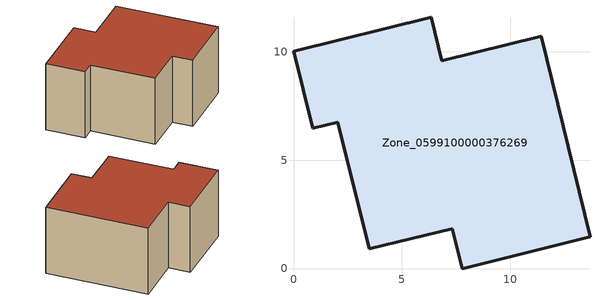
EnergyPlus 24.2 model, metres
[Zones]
Zone_0599100000376269
 floor ground (C_G): 6.85,9.59 11.44,10.73 13.68,1.47 7.79,0 7.33,1.84 3.49,0.91 2.03,6.75 0.88,6.47 0,10.02 6.36,11.58 z0
 wall outside (C_F): 11.44,10.73 6.85,9.59 6.36,11.58 0,10.02 0.88,6.47 2.03,6.75 3.49,0.91 7.33,1.84 7.79,0 13.68,1.47 11.44,10.73 z0:6.6
 roof outside (C_R): 6.85,9.59 6.36,11.58 0,10.02 0.88,6.47 2.03,6.75 3.49,0.91 7.33,1.84 7.79,0 13.68,1.47 11.44,10.73 z6.6
[BUILDING]
Pand.0599100000376269: North Axis=0; Terrain=City; Loads Convergence Tolerance Value=0.04; Temperature Convergence Tolerance Value=0.4; Solar Distribution=FullExterior; Maximum Number of Warmup Days=25; Minimum Number of Warmup Days=1
[Site:Location]
Rotterdam.The.Hague.AP_ZH_NLD Design_Conditions: Latitude=51.96; Longitude=4.45; Time Zone=1; Elevation=-4.5
[SITE:GROUNDTEMPERATURE:BUILDINGSURFACE]
18, 18, 18, 18, 18, 18, 18, 18, 18, 18, 18, 18
[MATERIAL] Thermal Absorptance=0.9; Solar Absorptance=0.7; Visible Absorptance=0.7
Name | Roughness | Thickness | Conductivity | Density | Specific Heat
G.D.1992-2005 | MediumSmooth | 0.15 | 0.06 | 540 | 1210
F.D.1992-2005 | Rough | 0.3 | 0.12 | 1920 | 840
R.D.1992-2005 | MediumRough | 0.2 | 0.08 | 1500 | 1000
[CONSTRUCTION]
C_G: G.D.1992-2005
C_F: F.D.1992-2005
C_R: R.D.1992-2005
[ZONE]
Zone_0599100000376269: Type=1; Multiplier=1; Ceiling Height=Autocalculate; Volume=Autocalculate; Floor Area=autocalculate; Part of Total Floor Area=Yes
[ZONEINFILTRATION:DESIGNFLOWRATE]
Infil_Zone_0599100000376269: Zone or ZoneList or Space or SpaceList=Zone_0599100000376269; Schedule=AlwaysOn; Design Flow Rate Calculation Method=Flow/Area; Flow Rate per Floor Area=0.0021; Constant Term Coefficient=1; Temperature Term Coefficient=0; Velocity Term Coefficient=0; Velocity Squared Term Coefficient=0
[HVACTEMPLATE:ZONE:IDEALLOADSAIRSYSTEM]
Zone_0599100000376269: Maximum Heating Supply Air Temperature=50; Minimum Cooling Supply Air Temperature=13; Maximum Heating Supply Air Humidity Ratio=0.0156; Minimum Cooling Supply Air Humidity Ratio=0.0077; Heating Limit=NoLimit; Cooling Limit=NoLimit; Dehumidification Control Type=ConstantSensibleHeatRatio; Cooling Sensible Heat Ratio=0.7; Dehumidification Setpoint=60; Humidification Control Type=None; Humidification Setpoint=30; Outdoor Air Method=None; Outdoor Air Flow Rate per Person=0.00944; Outdoor Air Flow Rate per Zone Floor Area=0; Outdoor Air Flow Rate per Zone=0; Demand Controlled Ventilation Type=None; Outdoor Air Economizer Type=NoEconomizer; Heat Recovery Type=None; Sensible Heat Recovery Effectiveness=0.7; Latent Heat Recovery Effectiveness=0.65
[ZONECONTROL:THERMOSTAT]
ThermostatControl_Zone_0599100000376269: Zone or ZoneList=Zone_0599100000376269; Control Type Schedule=DualSetpointControlType; Control 1=Thermostat_Zone_0599100000376269; Temperature Difference Between Cutout And Setpoint=0
[THERMOSTATSETPOINT:DUALSETPOINT]
Thermostat_Zone_0599100000376269: Heating Setpoint Temperature Schedule=HeatingSetpoint_Zone_0599100000376269; Cooling Setpoint Temperature Schedule=CoolingSetpoint_Zone_0599100000376269
[SCHEDULE:COMPACT]
HeatingSetpoint_Zone_0599100000376269: Through: 12/31, For: AllDays, Until: 24:00, 21
CoolingSetpoint_Zone_0599100000376269: Through: 12/31, For: AllDays, Until: 24:00, 24
DualSetpointControlType: Through: 12/31, For: AllDays, Until: 24:00, 4
AlwaysOn: Through: 12/31, For: AllDays, Until: 24:00, 1
